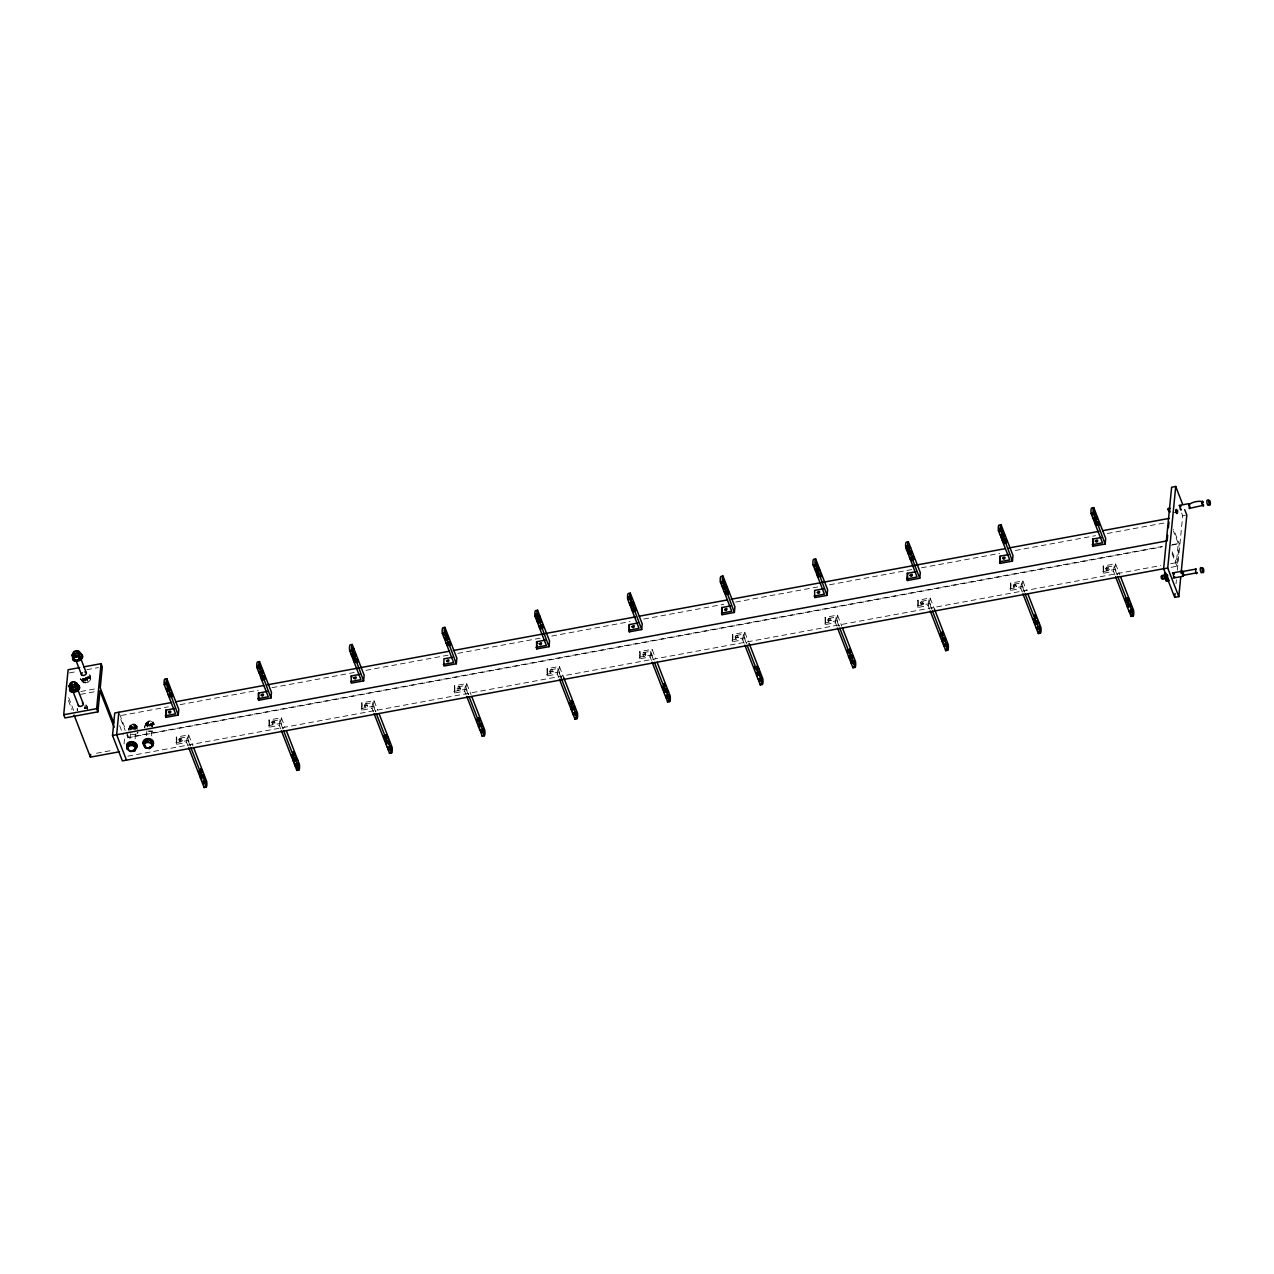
<?xml version="1.0" encoding="UTF-8"?>
<svg xmlns="http://www.w3.org/2000/svg" width="1274" height="1274" viewBox="0 0 1274 1274"><rect width="100%" height="100%" fill="white"/><g stroke="black" fill="none" stroke-linecap="round" stroke-linejoin="round"><path stroke-width="0.75" stroke-dasharray="5 3.75" d="M1177.319 510.778C1177.909 507.657 1176.507 514.489 1175.345 510.412M124.04 744.016L124.581 738.394L1161.57 547.008M128.865 730.989L130.203 725.065L134.71 724.237L137.863 727.565M129.948 738.777L130.681 731.403M130.808 730.098L131.222 725.877M137.895 729.317L134.471 726.721L134.71 724.237M135.108 738.872L136.015 729.668M144.695 727.008L144.647 727.565A5.176 3.902 5.6 0 1 147.688 724.014A5.176 3.902 5.6 0 1 153.342 724.986M148.755 721.148L145.523 723.6L145.284 726.1L148.517 723.632L148.755 721.148L153.342 722.151L154.345 724.524M146.43 735.735L147.147 728.362M147.274 727.056L147.688 722.836M151.59 735.831L152.848 722.947M153.342 722.151L153.087 724.651L148.517 723.632M176.353 744.35L176.895 738.729L187.198 736.818L186.641 742.455L176.353 744.35L176.274 737.136L188.648 734.859L192.963 745.975M190.24 746.038L188.09 740.481L188.648 734.859M269.037 727.247L269.578 721.61L279.882 719.714L279.34 725.336L269.037 727.247L268.973 720.033L281.331 717.756L284.93 727.024M282.939 728.935L280.774 723.377L281.331 717.756M361.72 710.128L362.278 704.506L372.581 702.611L372.024 708.233L361.72 710.128L361.657 702.929L374.015 700.636L377.614 709.921M375.623 711.832L373.473 706.274L374.015 700.636M454.42 693.024L454.961 687.403L465.265 685.508L464.707 691.129L454.42 693.024L454.356 685.81L466.714 683.533L471.03 694.664M468.306 694.728L466.157 689.154L466.714 683.533M547.103 675.921L547.661 670.299L557.948 668.388L557.407 674.026L547.103 675.921L547.04 668.707L559.397 666.429L563.713 677.561M561.006 677.609L558.84 672.051L559.397 666.429M639.787 658.817L640.344 653.196L650.648 651.285L650.09 656.906L639.787 658.817L639.723 651.603L652.081 649.326L655.68 658.594M652.973 658.658L651.54 654.947L652.081 649.326M732.486 641.714L733.028 636.076L743.331 634.181L742.774 639.803L732.486 641.714L732.423 634.5L744.78 632.207L748.364 641.491M746.389 643.402L744.223 637.844L744.78 632.207M825.17 624.594L825.727 618.973L836.015 617.078L835.473 622.699L825.17 624.594L825.106 617.38L837.464 615.103L841.78 626.235M839.072 626.298L836.907 620.725L837.464 615.103M917.853 607.491L918.411 601.869L928.714 599.958L928.157 605.596L917.853 607.491L917.79 600.277L930.147 598L934.463 609.131M931.756 609.179L929.606 603.621L930.147 598M1010.553 590.388L1011.094 584.766L1021.398 582.855L1020.84 588.477L1010.553 590.388L1010.489 583.173L1022.847 580.896L1026.446 590.165M1024.455 592.076L1022.289 586.518L1022.847 580.896M1103.236 573.284L1103.794 567.647L1114.081 565.752L1113.54 571.373L1103.236 573.284L1103.173 566.07L1115.53 563.777L1119.846 574.908M1117.139 574.972L1114.973 569.414L1115.53 563.777M1170.535 563.745L1176.396 562.662L1178.275 543.536L1173.402 530.939M1171.109 567.328L1176.969 566.245L1179.183 543.759L1173.561 529.236M1176.029 583.779L1176.412 579.893M1177.367 570.179L1182.686 515.811L1181.301 512.244M130.203 725.065L129.12 728.489L130.856 729.556A2.58 1.959 5.6 0 1 135.155 728.808M82.89 680.73L87.412 679.886L89.928 676.812L90.773 678.994C89.164 683.819 81.329 684.457 80.899 678.469L83.75 682.912M83.67 678.612L81.743 680.65M1175.934 513.135L1176.587 509.266M180.669 739.86C177.787 740.974 181.402 742.933 182.309 740.735C183.456 736.611 176.672 738.203 179.523 741.245M180.605 740.035L181.752 738.633M922.185 603L921.166 604.609L923.666 604.147L922.312 601.28L920.481 602.299L921.038 604.386M922.121 603.175L923.268 601.79M1107.552 568.777C1104.685 569.892 1108.3 571.867 1109.208 569.669C1110.339 565.545 1103.571 567.121 1106.421 570.179M1107.504 568.968L1108.635 567.567M84.61 708.105L86.361 708.487M1175.982 511.686L1176.109 509.696M458.736 688.533C461.65 687.594 459.93 691.432 457.923 690.301C454.436 687.849 460.567 684.759 460.44 688.9M458.672 688.708L456.984 688.342M644.118 654.326C647.017 653.387 645.313 657.225 643.306 656.094C639.819 653.642 645.95 650.552 645.807 654.693M644.055 654.502L642.972 655.712M69.337 672.927L77.093 671.494M86.791 669.71L98.416 667.56M80.851 691.511L96.346 688.645M80.565 694.33L96.076 691.463M1174.023 512.721L1176.858 512.212M1176.332 513.804L1177.272 513.629A5.176 1.21 79.5 0 0 1177.909 510.173M1182.686 515.811L1185.441 515.301M121.38 715.478L168.327 706.815M180.064 704.649L258.319 690.205M272.015 687.673L354.172 672.513M365.909 670.347L448.066 655.186M457.844 653.371L540.017 638.21M551.753 636.044L629.993 621.601M643.688 619.068L723.887 604.274M735.624 602.108L817.797 586.948M829.533 584.782L911.69 569.605M921.468 567.806L999.724 553.362M1015.362 550.479L1095.576 535.669M1107.313 533.503L1165.997 522.674M129.964 727.565L134.471 726.721M1162.621 546.419L127.798 737.423L125.712 732.024M1172.414 544.619L1178.275 543.536M1171.363 545.192L1179.183 543.759M96.474 753.253L110.058 750.736M175.732 742.758L188.09 740.481M268.416 725.654L280.774 723.377M361.115 708.551L373.473 706.274M453.799 691.448L466.157 689.154M546.482 674.328L558.84 672.051M639.182 657.225L651.54 654.947M731.865 640.121L744.223 637.844M824.549 623.018L836.907 620.725M917.248 605.898L929.606 603.621M1009.932 588.795L1022.289 586.518M1102.615 571.692L1114.973 569.414M127.878 756.183L1160.757 565.545M85.549 677.561L88.782 676.749L90.773 678.994M1176.937 511.527L1176.236 509.536L1176.396 510.364M1175.743 511.145L1176.045 509.887M1109.256 569.159L1105.8 568.586M1015.951 584.67C1013.101 582.17 1011.97 588.747 1015.426 587.648C1018.26 584.591 1015.171 586.056 1013.117 585.706M1016.572 586.263L1014.868 585.897L1013.738 587.282M923.873 603.366L920.433 602.809M830.568 618.893C827.718 616.377 826.587 622.97 830.059 621.871C832.878 618.798 829.804 620.263 827.734 619.912M831.189 620.47L829.485 620.104L828.355 621.505M737.885 635.997C735.034 633.481 733.904 640.074 737.359 638.975C740.194 635.997 737.089 637.207 735.05 637.016M738.506 637.589L737.184 637.111L735.671 638.608M642.367 654.135L644.421 654.342L645.201 653.1M552.502 670.204C549.651 667.703 548.521 674.296 551.976 673.198C554.827 670.251 551.706 671.382 549.667 671.239M553.123 671.796L551.801 671.318L550.288 672.815M367.135 704.426C364.268 701.91 363.138 708.503 366.609 707.404C369.444 704.458 366.323 705.589 364.284 705.446M367.74 706.019L366.418 705.541L364.905 707.038M274.436 721.53L271.824 721.785L272.556 724.524L275.057 723.122L274.436 721.53L272.222 724.142M275.057 723.122L271.601 722.549M182.357 740.226L178.917 739.668M145.523 723.6L146.526 725.957M1172.223 551.865L1176.396 562.662M1172.048 553.553L1176.969 566.245M1114.081 565.752L1117.521 574.606M1113.54 571.373L1114.909 574.924M1103.173 566.07L1103.794 567.647M1021.398 582.855L1024.837 591.709M1020.84 588.477L1022.226 592.028M1010.489 583.173L1011.094 584.766M928.714 599.958L932.138 608.813M928.157 605.596L929.526 609.131M917.79 600.277L918.411 601.869M836.015 617.078L839.455 625.932M835.473 622.699L836.843 626.235M825.106 617.38L825.727 618.973M743.331 634.181L746.771 643.036M742.774 639.803L744.159 643.354M732.423 634.5L733.028 636.076M650.648 651.285L654.072 660.139M650.09 656.906L651.46 660.458M639.723 651.603L640.344 653.196M557.948 668.388L561.388 677.242M557.407 674.026L558.776 677.561M547.04 668.707L547.661 670.299M465.265 685.508L468.705 694.362M464.707 691.129L466.093 694.664M454.356 685.81L454.961 687.403M372.581 702.611L376.005 711.465M372.024 708.233L373.393 711.768M361.657 702.929L362.278 704.506M279.882 719.714L283.322 728.569M279.34 725.336L280.71 728.887M268.973 720.033L269.578 721.61M187.198 736.818L190.622 745.672M186.641 742.455L188.011 745.991M176.274 737.136L176.895 738.729M119.565 714.061L125.887 730.384M126.588 732.2L128.706 737.63M120.823 719.428L125.011 730.225M119.66 725.702L123.18 734.764M87.412 679.886L88.256 682.068M80.549 679.392L80.262 678.676A5.176 3.169 -21.2 0 0 87.317 679.376A5.176 3.169 -21.2 0 0 88.861 673.882M86.887 707.755L87.731 709.937M84.896 705.493L85.74 707.675M77.236 709.602L77.523 710.335A5.176 3.169 -21.2 0 1 77.698 708.583M68.685 697.674L73.653 710.462M68.414 700.477L71.965 709.618M459.818 687.323L457.589 689.935M84.546 707.054A2.58 1.577 -21.2 0 1 84.403 707.946M87.428 677.004A2.58 1.577 -21.2 0 1 86.106 678.214M85.485 678.469A2.58 1.577 -21.2 0 1 83.192 678.389M147.211 725.925A3.01 2.277 5.6 0 1 152.418 726.021M147.609 726.021A3.01 2.277 5.6 0 1 151.877 726.1M151.335 730.926A5.176 3.902 5.6 0 1 148.66 730.862M144.917 728.027A5.176 3.902 5.6 0 1 147.147 723.664A5.176 3.902 5.6 0 1 153.406 724.412M152.514 731.117A5.176 3.902 5.6 0 1 148.612 731.435M147.481 726.323A3.87 2.93 5.6 0 1 148.548 721.562A3.87 2.93 5.6 0 1 154.011 724.38M149.536 726.18A2.58 1.959 5.6 0 1 147.975 723.138A2.58 1.959 5.6 0 1 152.211 723.218A2.58 1.959 5.6 0 1 150.873 726.196M147.593 726.084A2.58 1.959 5.6 0 1 152.052 726.18M130.458 729.508A3.01 2.277 5.6 0 1 135.442 728.585M130.681 729.524A3.01 2.277 5.6 0 1 135.394 729.142M137.926 732.2A5.176 3.902 5.6 0 1 137.13 732.996M128.356 729.047A5.176 3.902 5.6 0 1 136.923 727.454M137.863 732.757A5.176 3.902 5.6 0 1 137.082 733.553M136.031 734.158A5.176 3.902 5.6 0 1 130.872 734.047M128.308 729.604A5.176 3.902 5.6 0 1 136.875 728.027M130.999 729.365A3.87 2.93 5.6 0 1 132.082 724.603A3.87 2.93 5.6 0 1 137.528 727.422M135.538 728.76A2.58 1.959 5.6 0 1 131.349 728.123A2.58 1.959 5.6 0 1 133.356 725.384A2.58 1.959 5.6 0 1 136.175 727.9M82.539 678.357A3.01 1.847 -21.2 0 0 85.31 678.803A3.01 1.847 -21.2 0 0 87.858 676.908A2.58 1.577 -21.2 0 1 85.899 679.153A2.58 1.577 -21.2 0 1 82.985 678.516M88.24 676.621A3.01 1.847 -21.2 0 1 85.597 679.52A3.01 1.847 -21.2 0 1 82.523 678.182M89.148 674.615A5.176 3.169 -21.2 0 1 86.998 680.412A5.176 3.169 -21.2 0 1 80.469 678.548M85.676 677.911A3.87 2.373 -21.2 0 1 90.008 679.95A3.87 2.373 -21.2 0 1 84.068 682.641A3.87 2.373 -21.2 0 1 84.753 678.325M84.976 707.134A3.01 1.847 -21.2 0 1 85.119 708.583M84.976 707.325A3.01 1.847 -21.2 0 1 84.498 708.376M85.82 704.825A5.176 3.169 -21.2 0 1 86.218 708.742M77.65 710.335A5.176 3.169 -21.2 0 1 77.157 708.758M86.106 705.557A5.176 3.169 -21.2 0 1 87.078 708.567M84.243 707.07A2.58 1.577 -21.2 0 1 84.721 708.583M84.562 708.503A3.87 2.373 -21.2 0 1 85.438 708.583M1177.272 513.629A5.176 1.21 79.5 0 1 1175.44 509.568M1176.794 509.043A5.176 1.21 79.5 0 1 1176.746 513.533A5.176 1.21 79.5 0 1 1175.185 512.1M148.501 724.237A2.58 1.959 5.6 0 0 152.784 723.457A2.58 1.959 5.6 0 0 149.536 720.988A2.58 1.959 5.6 0 0 148.501 724.237M132.018 727.279A2.58 1.959 5.6 0 0 136.302 726.499A2.58 1.959 5.6 0 0 133.053 724.03A2.58 1.959 5.6 0 0 132.018 727.279"/><path stroke-width="1.5" d="M174.395 708.583L165.811 710.159L165.875 717.373L178.233 715.096L170.413 694.059L168.057 694.521L166.177 688.836M170.111 694.139L168.152 688.358M202.47 783.192L204.127 787.523L206.181 787.141A7.819 1.831 79.5 0 0 206.738 781.519L193.68 747.838M204.525 782.809L206.181 787.141M267.094 691.463L258.511 693.056L258.574 700.27L270.932 697.977L263.097 676.94L260.74 677.418L258.781 671.637M262.81 677.035L261.234 672.433M295.154 766.072L296.81 770.404L298.88 770.037A7.819 1.831 79.5 0 0 299.422 764.4L297.766 760.116L295.711 760.498M298.88 770.037L297.224 765.531M363.616 680.873L355.78 659.836L353.439 660.314L349.617 650.473A7.819 1.831 79.5 0 1 350.175 644.851L352.229 644.469L364.173 675.252L363.616 680.873L351.258 683.151L351.194 675.953L359.778 674.36M355.494 659.932L353.933 655.33M387.853 748.969L389.51 753.3L391.564 752.918A7.819 1.831 79.5 0 0 392.121 747.297L388.299 737.455L386.245 737.837M391.564 752.918L389.908 748.268M452.461 657.257L443.878 658.833L443.957 666.047L456.315 663.77L448.48 642.733L446.123 643.195L444.562 638.608M448.177 642.829L446.617 638.226M471.746 696.512L484.805 730.193A7.819 1.831 79.5 0 1 484.247 735.815L482.193 736.197L480.187 730.193M484.247 735.815L482.591 731.165M545.161 640.153L536.577 641.73L536.641 648.944L548.998 646.666L541.163 625.63L538.806 626.091L537.246 621.489M540.893 625.566L537.055 615.868A7.819 1.831 79.5 0 1 537.612 610.246L535.542 610.628A7.819 1.831 79.5 0 0 535 616.25L536.657 620.534L538.727 620.12M563.713 677.561L577.488 713.09A7.819 1.831 79.5 0 1 576.947 718.711L574.877 719.093L573.22 714.427M576.947 718.711L575.275 714.061M637.844 623.034L629.26 624.626L629.324 631.84L641.682 629.547L633.863 608.51L631.506 608.988L629.404 603.223M633.592 608.446L631.936 603.637M666.461 692.069L668.516 691.686L670.188 695.97A7.819 1.831 79.5 0 1 669.63 701.608L667.576 701.974L665.904 697.324M669.63 701.608L667.974 696.942M734.381 612.444L726.546 591.407L724.189 591.884L720.367 582.043A7.819 1.831 79.5 0 1 720.925 576.421L722.979 576.039L734.923 606.822L734.381 612.444L722.024 614.721L721.96 607.523L730.528 605.93M726.276 591.343L724.317 585.737L722.055 586.231M757.074 669.487C760.116 673.5 755.434 660.282 757.074 669.487L759.049 669.025L762.871 678.867A7.819 1.831 79.5 0 1 762.314 684.488L760.26 684.871L758.603 680.22M762.314 684.488L760.228 678.389M823.227 588.827L814.643 590.403L814.707 597.617L827.065 595.34L819.23 574.303L816.873 574.765L814.914 568.984M817.398 570.386L818.975 574.24M848.516 656.349L852.943 667.767L855.013 667.385L850.873 655.871L848.516 656.349L837.528 628.002M910.098 553.266L911.627 557.279L909.572 557.662L907.677 551.976M934.463 609.131L948.254 644.66A7.819 1.831 79.5 0 1 947.697 650.281L945.642 650.664L943.556 644.564M947.697 650.281L946.009 645.361M1000.727 536.545L1002.256 540.558L1004.613 540.08L1012.448 561.133L1000.09 563.411L1000.026 556.197L1008.61 554.604M1002.781 536.163L1004.31 540.176M1037.211 623.639L1039.281 623.257L1040.938 627.541A7.819 1.831 79.5 0 1 1040.38 633.178L1038.326 633.56L1022.911 593.795M1040.38 633.178L1038.692 628.257M1093.41 519.442L1094.939 523.455L1097.296 522.977L1105.131 544.014L1092.774 546.307L1092.71 539.093L1101.293 537.501M1097.01 523.073L1095.481 518.9M1120.563 576.772L1133.621 610.437A7.819 1.831 79.5 0 1 1133.08 616.059L1131.025 616.441L1129.321 611.536M1133.08 616.059L1131.392 611.154M165.27 715.781L175.557 713.886L168.057 694.521M200.305 777.681C198.76 772.713 205.289 777.283 203.904 781.265L201.849 781.647L200.305 777.681L202.375 777.299M257.953 698.678L268.257 696.782L260.74 677.418M293.004 760.578C291.73 755.514 297.813 760.355 296.603 764.161L294.533 764.543L293.004 760.578L295.058 760.196M294.772 761.072L294.565 762.155L293.848 761.358M352.229 653.689L352.245 654.788M350.653 681.574L360.94 679.663L353.439 660.314M354.331 659.088L354.905 662.671M385.369 738.57L385.019 739.7L384.254 738.299M385.688 743.459C384.238 738.426 390.592 743.156 389.287 747.058L387.232 747.424L385.688 743.459L387.742 743.076M385.958 740.656L386.739 744.685M443.336 664.471L453.64 662.56L446.123 643.195M478.371 726.355C477.161 721.291 483.164 726.148 481.97 729.938L479.916 730.321L478.371 726.355L480.441 725.973M480.855 729.222L480.935 730.687M482.113 731.993L481.811 732.948L481.174 731.77M536.895 617.189L536.736 618.113L536.131 617.428M536.02 647.351L546.323 645.456L538.806 626.091M571.071 709.252C569.526 704.203 576.055 708.933 574.67 712.835L572.599 713.217L571.071 709.252L573.125 708.87M571.341 706.433L571.357 707.532M628.719 630.248L639.007 628.353L631.506 608.988M663.754 692.148C662.241 687.18 668.691 691.75 667.353 695.731L665.299 696.114L663.754 692.148L665.808 691.766M666.222 694.999L666.875 698.391M722.995 585.26L723.011 586.358M721.403 613.144L731.706 611.233L724.221 591.725M754.622 666.828L754.861 669.248M756.438 675.029C755.227 669.965 761.231 674.822 760.037 678.628L757.982 679.01L756.438 675.029L758.508 674.663M817.175 571.453L816.825 572.599L815.663 568.65M814.086 596.041L824.389 594.13L816.905 574.622M908.362 551.037L908.935 554.636M908.585 548.075L910.639 547.693L920.306 572.615L919.748 578.237L907.391 580.514L906.785 578.922L917.073 577.026L909.604 557.518M919.748 578.237L911.627 557.279M941.82 640.822C940.228 635.869 946.789 640.44 945.419 644.405L943.365 644.787L941.82 640.822L943.875 640.44M942.091 638.003L942.107 639.102M999.469 561.818L1009.772 559.923L1002.256 540.558M1003.148 539.332L1003.243 541.084M1034.791 620.9L1035.173 623.942M1036.049 627.684L1038.103 627.302L1036.335 621.839L1033.899 622.126M1092.152 544.715L1102.456 542.804L1094.939 523.455M1127.203 606.599C1125.754 601.615 1132.14 606.36 1130.802 610.198L1128.732 610.58L1127.203 606.599L1129.258 606.233M1163.783 578.969L1162.684 577.743L1162.939 575.163M1168.64 510.842L1167.924 508.708L1168.576 510.157M1168.513 509.186L1170.105 512.037M1174.724 576.692C1173.72 580.626 1172.271 569.414 1174.325 574.16M1181.332 509.202C1180.393 513.263 1178.848 501.86 1180.934 506.654M1182.686 572.408L1182.973 571.437L1195.872 569.08M1183.243 575.131L1182.893 576.262L1173.195 578.062M1189.311 504.902C1189.852 502.306 1202.242 499.504 1203.118 502.752M1189.868 507.625L1189.327 508.629L1189.072 504.106M1195.983 568.777L1195.617 570.529M1196.971 572.599L1196.62 573.73L1196.079 572.599M1203.58 505.093L1203.229 506.224L1202.401 504.106M166.512 690.556L168.582 690.126M259.211 673.452L261.266 673.022M297.208 765.754L295.154 766.12M351.895 656.349L353.965 655.919M389.908 748.634L387.837 749.016M444.578 639.23L446.648 638.8M480.537 731.913L482.591 731.483M537.278 622.126L539.332 621.696M573.22 714.81L575.291 714.38M629.961 605.023L632.031 604.593M665.904 697.69L667.974 697.276M722.645 587.919L724.715 587.489M758.603 680.587L760.658 680.157M815.344 570.8L817.398 570.418M853.341 663.101L851.287 663.483M943.97 646.38L946.041 645.95M1036.67 629.26L1038.724 628.846M1095.465 519.107L1093.41 519.489M1129.353 612.157L1131.423 611.727M114.134 727.295L99.961 690.747L97.891 711.847L64.926 717.931L63.7 714.746L68.111 669.742L79.736 667.608M119.469 751.771L90.39 757.138L90.661 754.319M97.891 711.847L96.649 708.663L101.06 663.674L83.622 666.891M1163.289 568.777L122.384 760.897L112.526 735.496L114.74 713.01L171.672 702.5M118.848 712.246L116.651 734.748L126.492 760.132M127.113 748.953L128.387 743.586L132.894 742.758L136.318 745.354L136.127 747.281L135.044 750.704L130.537 751.549L127.113 748.953L128.387 743.586M136.127 747.281L132.703 744.685L132.894 742.758M135.044 750.704L135.235 748.778M143.516 744.064L143.707 742.121L146.94 739.668L151.526 740.688L152.673 746.086L149.44 748.555L144.87 747.535L143.516 744.064L146.749 741.595L146.94 739.668M144.87 747.535L145.061 745.609M149.44 748.555L149.631 746.612M152.673 746.086L151.526 740.688M165.875 717.373L166.257 713.615M178.233 715.096L178.79 709.459L166.846 678.676L164.792 679.058A7.819 1.831 79.5 0 0 164.235 684.679L165.907 688.963L168.025 688.374M258.574 700.27L258.511 693.056M270.932 697.977L271.473 692.355L259.546 661.572L257.475 661.954A7.819 1.831 79.5 0 0 256.934 667.576L258.59 671.86L260.836 671.255L261.218 672.306M456.315 663.77L456.856 658.148L444.913 627.349L442.858 627.732A7.819 1.831 79.5 0 0 442.301 633.369L443.973 637.653L446.027 637.271L444.371 632.987A7.819 1.831 79.5 0 1 444.913 627.349M536.641 648.944L537.007 645.185M548.998 646.666L549.556 641.029L539.889 616.122L537.819 616.505M629.324 631.84L629.26 624.626M641.682 629.547L642.239 623.926L630.296 593.143L628.241 593.525A7.819 1.831 79.5 0 0 627.684 599.146L629.34 603.43L631.49 602.809M722.024 614.721L721.96 607.523M827.065 595.34L827.622 589.719L820.106 570.354L818.051 570.736M906.785 578.922L907.327 573.3L915.91 571.723M907.391 580.514L907.757 576.772M1000.09 563.411L1000.026 556.197M1012.448 561.133L1012.989 555.496L1001.046 524.713L998.991 525.095A7.819 1.831 79.5 0 0 998.434 530.717L1000.106 535L1002.224 534.411M1092.774 546.307L1092.71 539.093M1105.131 544.014L1105.689 538.392L1093.745 507.609L1091.675 507.992A7.819 1.831 79.5 0 0 1091.133 513.613L1092.789 517.897L1094.907 517.308M1180.727 577.186L1178.816 596.614L1174.692 597.363L1163.624 568.809L1171.618 487.241L1175.727 486.477L1182.654 504.329M1167.685 535.239L1167.127 540.861L112.526 735.496M1168.417 527.739L1168.959 522.117M1178.816 596.614L1167.732 568.045L1175.727 486.477M1174.692 597.363L1175.074 593.493M1181.094 573.3L1186.811 515.046L1184.724 509.696M167.961 688.581L166.305 684.297A7.819 1.831 79.5 0 1 166.846 678.676M260.644 671.478L258.988 667.194A7.819 1.831 79.5 0 1 259.546 661.572M294.533 764.543L295.106 765.356M389.287 747.058L389.892 748.141M443.989 637.541L444.53 638.465M572.599 713.217L573.204 714.3M631.426 602.952L629.738 598.764A7.819 1.831 79.5 0 1 630.296 593.143M667.353 695.731L667.958 696.814M817.303 569.398L814.803 568.968M909.556 551.483L907.629 551.897M945.435 644.31L945.993 645.233M1092.789 517.897L1093.315 518.454M1094.86 517.515L1093.188 513.231A7.819 1.831 79.5 0 1 1093.745 507.609M1128.764 610.469L1129.305 611.393M164.951 682.53L164.967 684.313M261.711 675.825L261.855 678.612M263.113 679.998L262.205 679.775M297.766 760.116L286.363 730.735M388.299 737.455L379.047 713.615M446.394 640.392L445.502 640.169M535.701 614.1L535.733 615.883M539.889 616.122L537.612 610.246M668.516 691.686L657.113 662.305M726.562 594.464L725.654 594.241M759.049 669.025L749.096 643.338M820.106 570.354L815.679 558.936L813.608 559.302A7.819 1.831 79.5 0 0 813.067 564.939L814.739 569.112M851.669 660.473L851.685 662.257M906.467 545.67L906.419 546.912M910.639 547.693L908.362 541.816L906.308 542.198A7.819 1.831 79.5 0 0 905.75 547.82L907.422 552.104M943.27 638.847L932.472 611.042M1035.953 621.744L1025.172 593.939M1039.281 623.257L1027.879 593.875M1125.452 598.032L1125.611 600.818M1126.869 602.204L1125.961 601.997M1128.653 604.64L1117.855 576.819M1169.325 510.985L1168.64 510.221M1183.928 575.147L1182.893 574.001M1203.436 505.268L1190.266 508.183L1189.295 504.886M1208.628 504.998C1207.545 507.148 1205.905 500.013 1207.513 499.965M1196.827 572.774L1183.339 575.338M1202.019 572.504C1200.936 574.638 1199.28 567.503 1200.888 567.456M203.967 781.058L204.525 782.602M446.091 637.048L446.601 638.083M633.799 611.95L632.78 610.803M1004.565 543.52L1003.53 542.374M1130.866 609.975L1131.376 611.01M1162.812 579.176C1159.643 571.071 1161.968 582.584 1161.952 577.663M1165.105 574.638L1165.041 576.708M75.532 651.731L78.924 651.332L80.915 653.594L82.014 656.397L79.498 659.486L74.975 660.314L72.984 658.069L71.901 655.25L74.418 652.161M79.498 659.486L78.399 656.667L80.915 653.594M74.593 682.291L76.79 683.135L78.972 687.339L76.456 690.428L71.949 691.256L68.86 686.192L72.507 682.673M76.456 690.428L75.373 687.61L77.889 684.52M1167.414 580.227L1166.474 581.167L1169.309 580.641M71.901 655.25L73.892 657.495L78.399 656.667M68.86 686.192L70.85 688.438L75.373 687.61M132.703 744.685L128.196 745.529M353.535 658.085L352.627 656.731M444.053 635.216L443.288 634.07M724.126 589.703L723.218 587.664M201.881 779.258L200.974 777.904M1095.035 521.225L1093.968 519.251M389.127 750.052L388.347 748.348M1202.497 501.574L1202.226 503.023M572.631 710.828L571.564 708.854M943.397 642.399L942.664 641.602M1182.845 572.583L1181.938 571.23L1182.893 576.262M1166.092 579.033L1165.296 577.839M351.831 649.135L353.885 648.753M164.235 684.679L166.305 684.297M256.934 667.576L258.988 667.194M349.617 650.473L351.672 650.09A7.819 1.831 79.5 0 1 352.229 644.469M442.301 633.369L444.371 632.987M535 616.25L537.055 615.868M627.684 599.146L629.738 598.764M720.367 582.043L722.438 581.661A7.819 1.831 79.5 0 1 722.979 576.039M813.067 564.939L815.121 564.557A7.819 1.831 79.5 0 1 815.679 558.936M905.75 547.82L907.805 547.454A7.819 1.831 79.5 0 1 908.362 541.816M998.434 530.717L1000.504 530.334A7.819 1.831 79.5 0 1 1001.046 524.713M1091.133 513.613L1093.188 513.231M351.274 654.756L353.36 654.215L351.672 650.09M908.028 553.696L910.082 553.314M1000.727 536.593L1002.781 536.211M1178.991 505.475L1188.706 503.676M63.7 714.746L96.649 708.663M168.678 696.114L170.732 695.731M261.361 679.01L263.415 678.628M354.045 661.891L356.115 661.509M446.744 644.787L448.798 644.405M539.428 627.684L541.482 627.302M632.111 610.58L634.181 610.198M724.81 593.461L726.865 593.079M817.494 576.358L819.548 575.975M910.177 559.254L912.248 558.872M1002.877 542.151L1004.931 541.769M1095.56 525.031L1097.615 524.665M175.589 701.767L263.607 685.523M267.524 684.807L449.451 651.221M453.369 650.504L635.296 616.934M639.198 616.202L727.231 599.958M731.149 599.242L1005.011 548.696M1008.928 547.963L1098.905 531.354M1102.822 530.637L1169.325 518.359M1163.624 568.809L1167.732 568.045M1172.383 572.981L1182.097 571.182M1165.981 574.144C1165.121 569.828 1163.672 576.151 1165.137 577.679L1167.971 577.154M849.137 657.925L851.191 657.543M1034.52 623.719L1036.574 623.336M850.666 661.891L852.736 661.509M202.47 783.239L204.525 782.857M151.335 742.615L146.749 741.595M1182.973 571.437L1183.61 572.631M1130.643 613.192L1130.006 612.014M999.517 528.439L999.421 531.433M1000.297 534.777L1000.616 535.558M1033.835 619.944L1033.087 618.543M1038.294 627.063L1038.676 628.13M909.668 551.499L909.986 552.295M911.611 560.879L910.687 558.856M814.675 566.819L813.911 565.115M758.253 678.867L758.587 680.093M759.734 681.526L759.113 679.918M628.767 596.869L628.655 599.863M631.601 602.825L631.92 603.605M663.085 688.374L662.162 686.352M536.848 620.311L537.23 621.362M540.845 629.308L539.937 627.286M574.94 712.707L575.275 713.918M387.407 747.201L387.853 748.762M258.017 665.299L258.065 668.754M292.319 756.804L291.412 754.781M169.904 697.611L169.331 696.337M202.04 781.408L202.359 782.204M1095.003 517.26L1095.481 518.852M296.746 763.89L297.224 765.483M76.981 685.093L78.972 687.339M1166.474 581.167L1165.137 577.679M1002.431 534.491L1002.781 535.956M1002.017 538.249L1001.157 535.685M850.379 659.438L849.503 656.874M631.267 606.679L630.519 604.784M479.613 727.868L478.753 725.288M260.501 675.109L259.769 673.213M296.285 767.059L295.457 763.859M199.461 773.796L198.585 771.216M1202.959 502.29L1202.417 501.144L1202.29 503.564M1168.831 510.874L1169.341 511.829L1169.325 510.38M1092.423 515.158L1091.802 512.689M1037.641 629.961L1037.004 627.493M940.769 636.634L940.021 633.719M818.545 577.568L817.749 574.048M721.673 583.588L721.116 581.661M757.489 676.255L756.74 673.325M570.019 705.063L569.351 702.786M447.779 645.998L446.999 642.478M350.923 652.017L350.461 650.648M167.627 691.925L166.83 688.406M353.631 654.295L353.901 655.202M1115.594 576.692L1126.582 605.023M1000.504 530.334L1002.16 534.618M907.805 547.454L909.477 551.738M930.211 610.899L941.199 639.23M907.327 573.3L907.948 574.893M842.496 628.082L855.555 661.763A7.819 1.831 79.5 0 1 855.013 667.385M815.121 564.557L816.777 568.841M839.789 628.146L850.57 655.967M722.438 581.661L724.094 585.944M747.105 645.249L757.887 673.07M744.844 645.122L755.832 673.452M654.406 662.369L665.203 690.174M652.145 662.225L663.133 690.556M561.006 677.609L572.504 707.277M559.461 679.329L570.449 707.659M536.577 641.73L537.182 643.322M469.039 696.575L479.82 724.396M466.778 696.432L477.766 724.763M376.34 713.679L387.137 741.5M374.078 713.551L385.067 741.882M351.194 675.953L351.815 677.529M283.656 730.798L294.437 758.603M281.395 730.655L292.383 758.986M190.973 747.902L201.754 775.707M188.711 747.758L199.7 776.089M165.811 710.159L166.432 711.752M101.06 663.674L102.302 666.843L100.232 687.928L113.705 722.661M78.924 651.332L80.007 654.151M80.867 658.785L86.441 673.166M76.01 660.537L81.584 674.917M73.892 657.495L74.975 660.314M77.841 689.728L83.415 704.108M70.181 684.297L78.558 705.86M70.85 688.438L71.949 691.256M74.083 715.096L90.39 757.138M1170.058 508.788L1169.389 507.562L1168.529 509.504M1162.493 576.819L1161.999 575.529L1161.92 577.011M1128.047 607.38L1127.458 604.29M906.722 548.537L907.359 549.715L907.629 548.266M847.895 653.307L847.306 650.218M538.185 623.066L537.596 619.976M477.129 721.737L476.572 719.253M203.267 783.558L202.805 781.456M1202.481 504.822L1202.194 503.533M1195.856 572.329L1195.569 571.039M1096.229 525.27L1095.815 522.722M944.623 646.236L944.289 644.103M725.463 593.7L725.097 591.757M664.423 692.371L664.009 689.839M573.873 714.666L573.555 713.026M445.311 639.628L444.944 637.685M293.657 760.801L293.291 758.858M1182.893 574.001L1182.686 572.392M384.095 737.678L383.856 735.751M1169.405 510.062L1169.5 511.001M632.493 609.513L632.382 608.255M200.687 776.614L200.575 775.372M204.636 786.536A7.819 1.831 79.5 0 1 204.127 787.523M390.003 752.329A7.819 1.831 79.5 0 1 389.51 753.3M297.495 768.031A7.819 1.831 79.5 0 1 296.81 770.404M760.849 683.485A7.819 1.831 79.5 0 1 760.26 684.871M1131.662 614.578A7.819 1.831 79.5 0 1 1131.025 616.441M575.466 717.692A7.819 1.831 79.5 0 1 574.877 719.093M482.48 735.846A7.819 1.831 79.5 0 1 482.193 736.197M668.213 700.127A7.819 1.831 79.5 0 1 667.576 701.974M946.232 649.262A7.819 1.831 79.5 0 1 945.642 650.664M853.453 666.78A7.819 1.831 79.5 0 1 852.943 667.767M1038.979 631.697A7.819 1.831 79.5 0 1 1038.326 633.56M85.836 672.274A2.58 1.577 -21.2 0 1 85.438 674.679A2.58 1.577 -21.2 0 1 81.95 675.204A2.58 1.577 -21.2 0 1 82.364 672.799M84.817 671.987A2.58 1.577 -21.2 0 1 85.374 672.067M82.348 703.009A2.58 1.577 -21.2 0 1 81.839 705.971A2.58 1.577 -21.2 0 1 78.415 705.048M145.634 741.946A3.01 2.277 5.6 0 1 146.096 741.484M150.858 742.057A3.01 2.277 5.6 0 1 151.303 743.204M144.806 745.194A5.176 3.902 5.6 0 1 144.599 739.653A5.176 3.902 5.6 0 1 151.893 739.796A5.176 3.902 5.6 0 1 152.1 745.338M145.841 746.484A5.176 3.902 5.6 0 1 144.249 740.544A5.176 3.902 5.6 0 1 152.147 740.704A5.176 3.902 5.6 0 1 151.001 746.58M128.801 746.118A3.01 2.277 5.6 0 1 129.168 744.987M129.63 744.526A3.01 2.277 5.6 0 1 130.235 744.175M133.244 744.239A3.01 2.277 5.6 0 1 133.881 744.605M134.375 745.099A3.01 2.277 5.6 0 1 134.694 745.656M128.324 748.236A5.176 3.902 5.6 0 1 128.451 742.471A5.176 3.902 5.6 0 1 136.015 743.379A5.176 3.902 5.6 0 1 134.582 748.985M128.276 748.873A5.176 3.902 5.6 0 1 128.738 742.917A5.176 3.902 5.6 0 1 136.429 744.621A5.176 3.902 5.6 0 1 133.292 749.988M129.231 746.134A2.58 1.959 5.6 0 1 129.295 745.624M129.932 744.764A2.58 1.959 5.6 0 1 130.458 744.462M79.02 659.311A3.01 1.847 -21.2 0 1 78.303 659.629M80.373 656.699A3.01 1.847 -21.2 0 1 79.402 658.244M79.099 653.737A5.176 3.169 -21.2 0 1 82.03 657.527A5.176 3.169 -21.2 0 1 75.102 660.68A5.176 3.169 -21.2 0 1 73.382 656.333M80.501 654.486A5.176 3.169 -21.2 0 1 82.077 658.467A5.176 3.169 -21.2 0 1 75.739 661.349A5.176 3.169 -21.2 0 1 73.048 657.878M76.52 651.524A3.87 2.373 -21.2 0 1 79.673 654.279A3.87 2.373 -21.2 0 1 73.685 656.444A3.87 2.373 -21.2 0 1 74.625 652.208M77.061 652.32A2.58 1.577 -21.2 0 1 78.431 654.358A2.58 1.577 -21.2 0 1 74.72 655.712A2.58 1.577 -21.2 0 1 74.64 653.196M79.975 656.779A2.58 1.577 -21.2 0 1 79.561 657.687M77.3 687.148A3.01 1.847 -21.2 0 1 77.204 688.167M76.87 688.693A3.01 1.847 -21.2 0 1 75.739 689.616M75.023 689.935A3.01 1.847 -21.2 0 1 72.284 689.935M71.87 689.616A3.01 1.847 -21.2 0 1 71.583 688.708M77.22 684.791A5.176 3.169 -21.2 0 1 78.574 689.075A5.176 3.169 -21.2 0 1 71.71 691.559A5.176 3.169 -21.2 0 1 70.357 687.275M77.475 685.428A5.176 3.169 -21.2 0 1 78.829 689.712A5.176 3.169 -21.2 0 1 71.949 692.18A5.176 3.169 -21.2 0 1 70.596 687.912M74.433 682.37A3.87 2.373 -21.2 0 1 76.329 685.667A3.87 2.373 -21.2 0 1 70.436 687.275A3.87 2.373 -21.2 0 1 71.599 683.151M74.609 683.31A2.58 1.577 -21.2 0 1 75.293 685.444A2.58 1.577 -21.2 0 1 71.854 686.686A2.58 1.577 -21.2 0 1 71.169 684.552M76.52 688.629A2.58 1.577 -21.2 0 1 75.564 689.409M74.306 689.855A2.58 1.577 -21.2 0 1 73.08 689.855M1168.959 580.482A5.176 1.21 79.5 0 1 1168.194 578.507M1167.621 575.928A5.176 1.21 79.5 0 1 1167.462 574.622M1166.618 580.259A3.87 0.908 79.5 0 1 1164.643 576.612A3.87 0.908 79.5 0 1 1165.551 573.65M166.958 682.466L167.913 686.192L166.958 682.466M168.916 687.514C169.155 695.954 171.863 687.833 168.916 687.514M171.003 692.913C171.257 701.353 173.949 693.231 171.003 692.913M200.559 769.098C200.798 777.522 203.49 769.4 200.559 769.098M202.646 774.481C202.885 782.921 205.592 774.799 202.646 774.481M204.843 780.15L205.799 783.892L204.843 780.15M259.641 665.346L260.597 669.089L259.641 665.346M261.6 670.411C261.855 678.851 264.546 670.729 261.6 670.411M263.702 675.809C263.877 684.09 266.712 676.335 263.702 675.809M293.243 751.978C293.482 760.419 296.189 752.297 293.243 751.978M295.329 757.377C295.52 765.658 298.355 757.903 295.329 757.377M297.527 763.046L298.498 766.789L297.527 763.046M352.325 648.243L353.296 651.985L352.325 648.243M354.299 653.307C354.475 661.588 357.309 653.833 354.299 653.307M356.386 658.706C356.624 667.13 359.332 659.024 356.386 658.706M385.926 734.875C386.181 743.299 388.873 735.194 385.926 734.875M388.029 740.274C388.267 748.698 390.959 740.592 388.029 740.274M390.226 745.943L391.182 749.685L390.226 745.943M445.024 631.14L445.98 634.866L445.024 631.14M446.983 636.204C447.222 644.628 449.929 636.506 446.983 636.204M449.069 641.602C449.324 650.027 452.015 641.905 449.069 641.602M478.626 717.772C478.865 726.196 481.556 718.09 478.626 717.772M480.712 723.17C480.903 731.403 483.722 723.759 480.712 723.17M482.91 728.839L483.881 732.566L482.91 728.839M537.708 614.036L538.663 617.763L537.708 614.036M539.666 619.1C539.921 627.525 542.613 619.403 539.666 619.1M541.769 624.483C542.007 632.923 544.699 624.801 541.769 624.483M571.309 700.668C571.548 709.092 574.256 700.971 571.309 700.668M573.396 706.051C573.65 714.491 576.342 706.369 573.396 706.051M575.593 711.72L576.565 715.462L575.593 711.72M630.391 596.917L631.363 600.659L630.391 596.917M632.366 601.981C632.541 610.262 635.376 602.506 632.366 601.981M634.452 607.38C634.691 615.804 637.398 607.698 634.452 607.38M663.993 683.549C664.184 691.83 667.019 684.074 663.993 683.549M666.095 688.947C666.334 697.372 669.025 689.266 666.095 688.947M668.293 694.617L669.248 698.359L668.293 694.617M723.091 579.813L724.046 583.556L723.091 579.813M725.049 584.877C725.288 593.302 727.995 585.196 725.049 584.877M727.136 590.276C727.39 598.7 730.082 590.595 727.136 590.276M758.778 671.844C758.97 680.125 761.804 672.369 758.778 671.844M760.976 677.513L761.948 681.256L760.976 677.513M815.774 562.71L816.73 566.436L815.774 562.71M817.733 567.774C817.988 576.198 820.679 568.093 817.733 567.774M819.835 573.173C820.074 581.597 822.765 573.475 819.835 573.173M849.376 649.342C849.567 657.575 852.386 649.931 849.376 649.342M851.462 654.74C851.717 663.165 854.408 655.043 851.462 654.74M853.676 660.41L854.631 664.136L853.676 660.41M908.458 545.606L909.429 549.333L908.458 545.606M910.432 550.671C910.671 559.095 913.362 550.973 910.432 550.671M912.518 556.053C912.773 564.493 915.465 556.372 912.518 556.053M942.059 632.238C942.314 640.663 945.005 632.541 942.059 632.238M944.161 637.621C944.4 646.061 947.108 637.94 944.161 637.621M946.359 643.306L947.315 647.033L946.359 643.306M1001.157 528.487L1002.112 532.229L1001.157 528.487M1003.116 533.551C1003.355 541.991 1006.062 533.87 1003.116 533.551M1005.202 538.95C1005.393 547.231 1008.228 539.475 1005.202 538.95M1034.759 615.119C1034.998 623.559 1037.689 615.438 1034.759 615.119M1036.845 620.518C1037.036 628.799 1039.871 621.043 1036.845 620.518M1039.043 626.187L1040.014 629.929L1039.043 626.187M1093.84 511.384L1094.796 515.126L1093.84 511.384M1095.799 516.448C1096.054 524.872 1098.745 516.766 1095.799 516.448M1097.901 521.846C1098.14 530.271 1100.847 522.165 1097.901 521.846M1127.442 598.016C1127.633 606.297 1130.468 598.541 1127.442 598.016M1129.544 603.414C1129.783 611.838 1132.475 603.733 1129.544 603.414M1131.742 609.083L1132.697 612.826L1131.742 609.083M1201.939 567.758C1203.038 579.129 1205.379 567.217 1201.939 567.758M1208.548 500.252C1209.663 511.622 1212.004 499.711 1208.548 500.252M168.502 712.182C170.429 715.669 172.579 708.583 168.502 712.182M261.186 695.063C263.129 698.55 265.263 691.479 261.186 695.063M353.885 677.959C355.812 681.447 357.962 674.376 353.885 677.959M446.569 660.856C448.496 664.343 450.646 657.257 446.569 660.856M539.252 643.752C541.195 647.24 543.329 640.153 539.252 643.752M631.952 626.633C633.879 630.12 636.029 623.05 631.952 626.633M724.635 609.529C726.562 613.017 728.712 605.946 724.635 609.529M817.319 592.426C819.262 595.913 821.396 588.827 817.319 592.426M910.018 575.322C911.945 578.81 914.095 571.723 910.018 575.322M1002.702 558.203C1004.645 561.691 1006.779 554.62 1002.702 558.203M1095.385 541.1C1097.328 544.587 1099.478 537.517 1095.385 541.1M145.411 747.408A3.87 2.93 5.6 0 0 151.829 746.23A3.87 2.93 5.6 0 0 146.956 742.535A3.87 2.93 5.6 0 0 145.411 747.408M128.929 750.45A3.87 2.93 5.6 0 0 135.363 749.271A3.87 2.93 5.6 0 0 130.489 745.577A3.87 2.93 5.6 0 0 128.929 750.45M74.847 654.215A2.58 1.577 -21.2 0 0 78.08 651.603A2.58 1.577 -21.2 0 0 74.019 651.603A2.58 1.577 -21.2 0 0 74.847 654.215M71.822 685.157A2.58 1.577 -21.2 0 0 75.055 682.53A2.58 1.577 -21.2 0 0 70.994 682.546A2.58 1.577 -21.2 0 0 71.822 685.157"/></g></svg>
